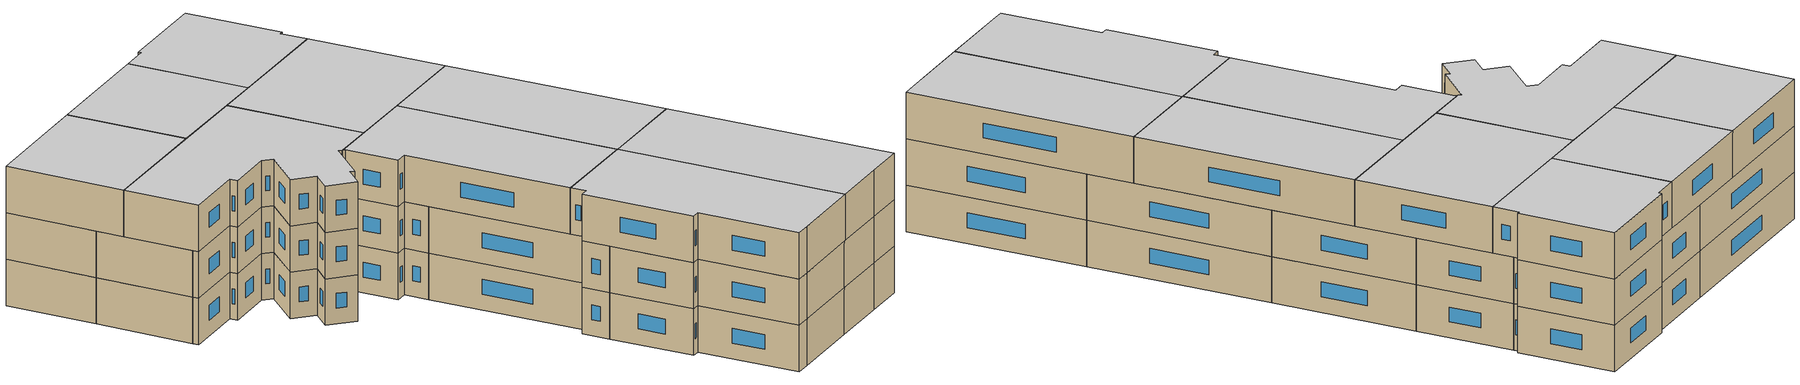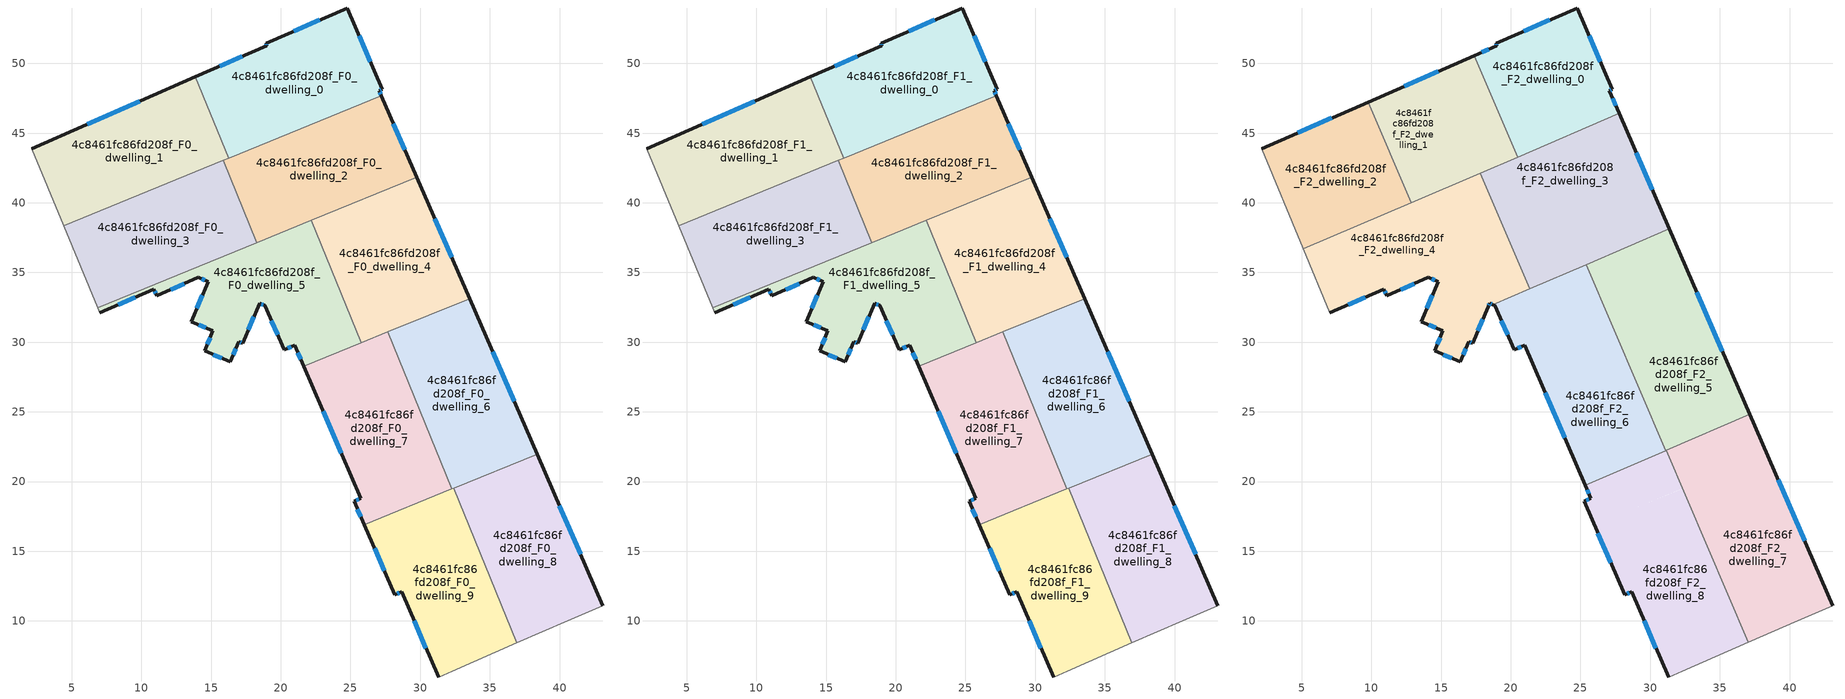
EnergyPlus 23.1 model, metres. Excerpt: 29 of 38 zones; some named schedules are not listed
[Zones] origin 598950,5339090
4c8461fc86fd208f_F0_dwelling_0
 floor ground (EU_floor_Construction): 24.77,53.98 27.29,48.13 27.06,48.05 27.22,47.67 16.25,43.2 13.87,49.03 18.99,51.27 18.94,51.46 z0
 wall outside (EU_wall_Construction): 27.22,47.67 27.06,48.05 27.29,48.13 24.77,53.98 18.94,51.46 18.99,51.27 13.87,49.03 z0:3
 wall to 4c8461fc86fd208f_F0_dwelling_1 (EU_wall_Construction): 13.87,49.03 16.25,43.2 z0:3
 wall to 4c8461fc86fd208f_F0_dwelling_2 (EU_wall_Construction): 16.25,43.2 27.22,47.67 z0:3
 window (EU_Window_Construction): 26.43,50.12 25.63,51.99 / 27.14,48.08 27.21,48.1 / 27.17,47.8 27.12,47.92 / 17.25,50.51 15.61,49.79 / 18.96,51.39 18.97,51.33 / 22.79,53.12 20.92,52.31 z1.02:1.98
4c8461fc86fd208f_F0_dwelling_1
 floor ground (EU_floor_Construction): 13.87,49.03 16.25,43.2 4.42,38.37 2.12,43.89 z0
 wall outside (EU_wall_Construction): 13.87,49.03 2.12,43.89 z0:3
 wall adiabatic (EU_wall_Construction): 2.12,43.89 4.42,38.37 z0:3
 wall to 4c8461fc86fd208f_F0_dwelling_3 (EU_wall_Construction): 4.42,38.37 15.86,43.04 z0:3
 wall to 4c8461fc86fd208f_F0_dwelling_2 (EU_wall_Construction): 15.86,43.04 16.25,43.2 z0:3
 window (EU_Window_Construction): 9.88,47.28 6.12,45.64 z1.02:1.98
4c8461fc86fd208f_F0_dwelling_2
 floor ground (EU_floor_Construction): 27.22,47.67 29.76,41.83 18.27,37.14 15.86,43.04 z0
 wall outside (EU_wall_Construction): 29.76,41.83 27.22,47.67 z0:3
 wall to 4c8461fc86fd208f_F0_dwelling_3 (EU_wall_Construction): 15.86,43.04 18.27,37.14 z0:3
 wall to 4c8461fc86fd208f_F0_dwelling_4 (EU_wall_Construction): 22.19,38.74 29.76,41.83 z0:3
 wall to 4c8461fc86fd208f_F0_dwelling_5 (EU_wall_Construction): 18.27,37.14 22.19,38.74 z0:3
 window (EU_Window_Construction): 28.9,43.82 28.09,45.69 z1.02:1.98
4c8461fc86fd208f_F0_dwelling_3
 floor ground (EU_floor_Construction): 15.86,43.04 18.27,37.14 6.86,32.48 4.42,38.37 z0
 wall adiabatic (EU_wall_Construction): 4.42,38.37 6.86,32.48 z0:3
 wall to 4c8461fc86fd208f_F0_dwelling_5 (EU_wall_Construction): 6.86,32.48 18.27,37.14 z0:3
4c8461fc86fd208f_F0_dwelling_4
 floor ground (EU_floor_Construction): 29.76,41.83 33.55,33.12 25.78,29.95 22.19,38.74 z0
 wall outside (EU_wall_Construction): 33.55,33.12 29.76,41.83 z0:3
 wall to 4c8461fc86fd208f_F0_dwelling_5 (EU_wall_Construction): 22.19,38.74 25.78,29.95 z0:3
 wall to 4c8461fc86fd208f_F0_dwelling_6 (EU_wall_Construction): 27.68,30.73 33.55,33.12 z0:3
 wall to 4c8461fc86fd208f_F0_dwelling_7 (EU_wall_Construction): 25.78,29.95 27.68,30.73 z0:3
 window (EU_Window_Construction): 32.26,36.09 31.05,38.87 z1.02:1.98
4c8461fc86fd208f_F0_dwelling_5
 floor ground (EU_floor_Construction): 22.19,38.74 25.78,29.95 21.64,28.27 20.99,29.76 20.25,29.44 18.86,32.64 18.48,32.79 17.27,29.91 16.99,30.03 16.38,28.59 14.53,29.38 15.13,30.8 13.57,31.47 14.78,34.35 14.08,34.64 11.09,33.33 10.88,33.81 7.01,32.12 6.86,32.48 z0
 wall outside (EU_wall_Construction): 7.01,32.12 10.88,33.81 11.09,33.33 14.08,34.64 14.78,34.35 13.57,31.47 15.13,30.8 14.53,29.38 16.38,28.59 16.99,30.03 17.27,29.91 18.48,32.79 18.86,32.64 20.25,29.44 20.99,29.76 21.64,28.27 z0:3
 wall adiabatic (EU_wall_Construction): 6.86,32.48 7.01,32.12 z0:3
 wall to 4c8461fc86fd208f_F0_dwelling_7 (EU_wall_Construction): 21.64,28.27 25.78,29.95 z0:3
 window (EU_Window_Construction): 17.68,30.89 18.07,31.81 / 17.08,29.99 17.17,29.95 / 16.59,29.08 16.78,29.54 / 15.16,29.11 15.75,28.86 / 14.93,30.32 14.73,29.87 / 14.1,31.24 14.6,31.03 / 14.37,33.37 13.98,32.45 / 14.32,34.54 14.54,34.45 / 12.11,33.78 13.06,34.2 / 10.95,33.65 11.02,33.49 / 8.33,32.69 9.56,33.23 / 21.21,29.26 21.42,28.78 / 20.5,29.55 20.74,29.66 / 19.33,31.55 19.78,30.53 / 18.61,32.74 18.73,32.69 z1.02:1.98
4c8461fc86fd208f_F0_dwelling_6
 floor ground (EU_floor_Construction): 33.55,33.12 38.39,21.98 32.27,19.48 27.68,30.73 z0
 wall outside (EU_wall_Construction): 38.39,21.98 33.55,33.12 z0:3
 wall to 4c8461fc86fd208f_F0_dwelling_7 (EU_wall_Construction): 27.68,30.73 32.27,19.48 z0:3
 wall to 4c8461fc86fd208f_F0_dwelling_8 (EU_wall_Construction): 32.41,19.54 38.39,21.98 z0:3
 wall to 4c8461fc86fd208f_F0_dwelling_9 (EU_wall_Construction): 32.27,19.48 32.41,19.54 z0:3
 window (EU_Window_Construction): 36.74,25.77 35.19,29.33 z1.02:1.98
4c8461fc86fd208f_F0_dwelling_7
 floor ground (EU_floor_Construction): 27.68,30.73 32.27,19.48 25.98,16.91 25.26,18.59 25.75,18.81 21.64,28.27 z0
 wall outside (EU_wall_Construction): 21.64,28.27 25.75,18.81 25.26,18.59 25.98,16.91 z0:3
 wall to 4c8461fc86fd208f_F0_dwelling_9 (EU_wall_Construction): 25.98,16.91 32.27,19.48 z0:3
 window (EU_Window_Construction): 25.5,18.02 25.74,17.48 / 25.58,18.73 25.42,18.66 / 23.04,25.05 24.35,22.03 z1.02:1.98
4c8461fc86fd208f_F0_dwelling_8
 floor ground (EU_floor_Construction): 38.39,21.98 43.11,11.1 40.6,10.02 36.94,8.42 32.41,19.54 z0
 wall outside (EU_wall_Construction): 43.11,11.1 38.39,21.98 z0:3
 wall adiabatic (EU_wall_Construction): 36.94,8.42 40.6,10.02 43.11,11.1 z0:3
 wall to 4c8461fc86fd208f_F0_dwelling_9 (EU_wall_Construction): 32.41,19.54 36.94,8.42 z0:3
 window (EU_Window_Construction): 41.51,14.8 40,18.28 z1.02:1.98
4c8461fc86fd208f_F0_dwelling_9
 floor ground (EU_floor_Construction): 32.41,19.54 36.94,8.42 32.3,6.39 31.32,5.98 28.67,12.09 28.17,11.87 25.98,16.91 z0
 wall outside (EU_wall_Construction): 25.98,16.91 28.17,11.87 28.67,12.09 31.32,5.98 z0:3
 wall adiabatic (EU_wall_Construction): 31.32,5.98 32.3,6.39 36.94,8.42 z0:3
 window (EU_Window_Construction): 26.73,15.2 27.43,13.59 / 29.57,10.01 30.42,8.06 / 28.34,11.95 28.5,12.02 z1.02:1.98
4c8461fc86fd208f_F1_dwelling_0
 floor to 4c8461fc86fd208f_F0_dwelling_0 (EU_floor_Construction): 24.77,53.98 27.29,48.13 27.06,48.05 27.22,47.67 16.25,43.2 13.87,49.03 18.99,51.27 18.94,51.46 z3
 wall outside (EU_wall_Construction): 27.22,47.67 27.06,48.05 27.29,48.13 24.77,53.98 18.94,51.46 18.99,51.27 13.87,49.03 z3:6
 wall to 4c8461fc86fd208f_F1_dwelling_1 (EU_wall_Construction): 13.87,49.03 16.25,43.2 z3:6
 wall to 4c8461fc86fd208f_F1_dwelling_2 (EU_wall_Construction): 16.25,43.2 27.22,47.67 z3:6
 window (EU_Window_Construction): 26.43,50.12 25.63,51.99 / 27.14,48.08 27.21,48.1 / 27.17,47.8 27.12,47.92 / 17.25,50.51 15.61,49.79 / 18.96,51.39 18.97,51.33 / 22.79,53.12 20.92,52.31 z4.02:4.98
4c8461fc86fd208f_F1_dwelling_1
 floor to 4c8461fc86fd208f_F0_dwelling_1 (EU_floor_Construction): 13.87,49.03 16.25,43.2 4.42,38.37 2.12,43.89 z3
 wall outside (EU_wall_Construction): 13.87,49.03 2.12,43.89 z3:6
 wall adiabatic (EU_wall_Construction): 2.12,43.89 4.42,38.37 z3:6
 wall to 4c8461fc86fd208f_F1_dwelling_3 (EU_wall_Construction): 4.42,38.37 15.86,43.04 z3:6
 wall to 4c8461fc86fd208f_F1_dwelling_2 (EU_wall_Construction): 15.86,43.04 16.25,43.2 z3:6
 window (EU_Window_Construction): 9.88,47.28 6.12,45.64 z4.02:4.98
 ceiling adiabatic (EU_roof_Construction): 12.2,41.54 9.76,47.23 2.12,43.89 4.42,38.37 z6
4c8461fc86fd208f_F1_dwelling_2
 floor to 4c8461fc86fd208f_F0_dwelling_2 (EU_floor_Construction): 27.22,47.67 29.76,41.83 18.27,37.14 15.86,43.04 z3
 wall outside (EU_wall_Construction): 29.76,41.83 27.22,47.67 z3:6
 wall to 4c8461fc86fd208f_F1_dwelling_3 (EU_wall_Construction): 15.86,43.04 18.27,37.14 z3:6
 wall to 4c8461fc86fd208f_F1_dwelling_4 (EU_wall_Construction): 22.19,38.74 29.76,41.83 z3:6
 wall to 4c8461fc86fd208f_F1_dwelling_5 (EU_wall_Construction): 18.27,37.14 22.19,38.74 z3:6
 window (EU_Window_Construction): 28.9,43.82 28.09,45.69 z4.02:4.98
4c8461fc86fd208f_F1_dwelling_3
 floor to 4c8461fc86fd208f_F0_dwelling_3 (EU_floor_Construction): 15.86,43.04 18.27,37.14 6.86,32.48 4.42,38.37 z3
 wall adiabatic (EU_wall_Construction): 4.42,38.37 6.86,32.48 z3:6
 wall to 4c8461fc86fd208f_F1_dwelling_5 (EU_wall_Construction): 6.86,32.48 18.27,37.14 z3:6
 ceiling adiabatic (EU_roof_Construction): 12.85,40.01 12.2,41.54 4.42,38.37 5.11,36.69 z6
4c8461fc86fd208f_F1_dwelling_4
 floor to 4c8461fc86fd208f_F0_dwelling_4 (EU_floor_Construction): 29.76,41.83 33.55,33.12 25.78,29.95 22.19,38.74 z3
 wall outside (EU_wall_Construction): 33.55,33.12 29.76,41.83 z3:6
 wall to 4c8461fc86fd208f_F1_dwelling_5 (EU_wall_Construction): 22.19,38.74 25.78,29.95 z3:6
 wall to 4c8461fc86fd208f_F1_dwelling_6 (EU_wall_Construction): 27.68,30.73 33.55,33.12 z3:6
 wall to 4c8461fc86fd208f_F1_dwelling_7 (EU_wall_Construction): 25.78,29.95 27.68,30.73 z3:6
 window (EU_Window_Construction): 32.26,36.09 31.05,38.87 z4.02:4.98
4c8461fc86fd208f_F1_dwelling_5
 floor to 4c8461fc86fd208f_F0_dwelling_5 (EU_floor_Construction): 22.19,38.74 25.78,29.95 21.64,28.27 20.99,29.76 20.25,29.44 18.86,32.64 18.48,32.79 17.27,29.91 16.99,30.03 16.38,28.59 14.53,29.38 15.13,30.8 13.57,31.47 14.78,34.35 14.08,34.64 11.09,33.33 10.88,33.81 7.01,32.12 6.86,32.48 z3
 wall outside (EU_wall_Construction): 7.01,32.12 10.88,33.81 11.09,33.33 14.08,34.64 14.78,34.35 13.57,31.47 15.13,30.8 14.53,29.38 16.38,28.59 16.99,30.03 17.27,29.91 18.48,32.79 18.86,32.64 20.25,29.44 20.99,29.76 21.64,28.27 z3:6
 wall adiabatic (EU_wall_Construction): 6.86,32.48 7.01,32.12 z3:6
 wall to 4c8461fc86fd208f_F1_dwelling_7 (EU_wall_Construction): 21.64,28.27 25.78,29.95 z3:6
 window (EU_Window_Construction): 17.68,30.89 18.07,31.81 / 17.08,29.99 17.17,29.95 / 16.59,29.08 16.78,29.54 / 15.16,29.11 15.75,28.86 / 14.93,30.32 14.73,29.87 / 14.1,31.24 14.6,31.03 / 14.37,33.37 13.98,32.45 / 14.32,34.54 14.54,34.45 / 12.11,33.78 13.06,34.2 / 10.95,33.65 11.02,33.49 / 8.33,32.69 9.56,33.23 / 21.21,29.26 21.42,28.78 / 20.5,29.55 20.74,29.66 / 19.33,31.55 19.78,30.53 / 18.61,32.74 18.73,32.69 z4.02:4.98
4c8461fc86fd208f_F1_dwelling_6
 floor to 4c8461fc86fd208f_F0_dwelling_6 (EU_floor_Construction): 33.55,33.12 38.39,21.98 32.27,19.48 27.68,30.73 z3
 wall outside (EU_wall_Construction): 38.39,21.98 33.55,33.12 z3:6
 wall to 4c8461fc86fd208f_F1_dwelling_7 (EU_wall_Construction): 27.68,30.73 32.27,19.48 z3:6
 wall to 4c8461fc86fd208f_F1_dwelling_8 (EU_wall_Construction): 32.41,19.54 38.39,21.98 z3:6
 wall to 4c8461fc86fd208f_F1_dwelling_9 (EU_wall_Construction): 32.27,19.48 32.41,19.54 z3:6
 window (EU_Window_Construction): 36.74,25.77 35.19,29.33 z4.02:4.98
4c8461fc86fd208f_F1_dwelling_7
 floor to 4c8461fc86fd208f_F0_dwelling_7 (EU_floor_Construction): 27.68,30.73 32.27,19.48 25.98,16.91 25.26,18.59 25.75,18.81 21.64,28.27 z3
 wall outside (EU_wall_Construction): 21.64,28.27 25.75,18.81 25.26,18.59 25.98,16.91 z3:6
 wall to 4c8461fc86fd208f_F1_dwelling_9 (EU_wall_Construction): 25.98,16.91 32.27,19.48 z3:6
 window (EU_Window_Construction): 25.5,18.02 25.74,17.48 / 25.58,18.73 25.42,18.66 / 23.04,25.05 24.35,22.03 z4.02:4.98
4c8461fc86fd208f_F1_dwelling_8
 floor to 4c8461fc86fd208f_F0_dwelling_8 (EU_floor_Construction): 38.39,21.98 43.11,11.1 40.6,10.02 36.94,8.42 32.41,19.54 z3
 wall outside (EU_wall_Construction): 43.11,11.1 38.39,21.98 z3:6
 wall adiabatic (EU_wall_Construction): 36.94,8.42 40.6,10.02 43.11,11.1 z3:6
 wall to 4c8461fc86fd208f_F1_dwelling_9 (EU_wall_Construction): 32.41,19.54 36.94,8.42 z3:6
 window (EU_Window_Construction): 41.51,14.8 40,18.28 z4.02:4.98
4c8461fc86fd208f_F1_dwelling_9
 floor to 4c8461fc86fd208f_F0_dwelling_9 (EU_floor_Construction): 32.41,19.54 36.94,8.42 32.3,6.39 31.32,5.98 28.67,12.09 28.17,11.87 25.98,16.91 z3
 wall outside (EU_wall_Construction): 25.98,16.91 28.17,11.87 28.67,12.09 31.32,5.98 z3:6
 wall adiabatic (EU_wall_Construction): 31.32,5.98 32.3,6.39 36.94,8.42 z3:6
 window (EU_Window_Construction): 26.73,15.2 27.43,13.59 / 29.57,10.01 30.42,8.06 / 28.34,11.95 28.5,12.02 z4.02:4.98
4c8461fc86fd208f_F2_dwelling_0
 floor to 4c8461fc86fd208f_F1_dwelling_0 (EU_floor_Construction): 24.77,53.98 27.29,48.13 27.06,48.05 27.22,47.67 19.89,44.68 17.37,50.56 18.99,51.27 18.94,51.46 z6
 floor to 4c8461fc86fd208f_F1_dwelling_2 (EU_floor_Construction): 27.22,47.67 27.77,46.41 20.49,43.29 19.89,44.68 z6
 wall outside (EU_wall_Construction): 27.77,46.41 27.06,48.05 27.29,48.13 24.77,53.98 18.94,51.46 18.99,51.27 17.37,50.56 z6:9
 wall to 4c8461fc86fd208f_F2_dwelling_1 (EU_wall_Construction): 17.37,50.56 20.49,43.29 z6:9
 wall to 4c8461fc86fd208f_F2_dwelling_3 (EU_wall_Construction): 20.49,43.29 27.77,46.41 z6:9
 window (EU_Window_Construction): 26.43,50.12 25.63,51.99 / 27.14,48.08 27.21,48.1 / 27.53,46.97 27.3,47.49 / 18.44,51.03 17.92,50.8 / 18.96,51.39 18.97,51.33 / 22.79,53.12 20.92,52.31 z7.02:7.98
 ceiling to 4c8461fc86fd208f_F3_dwelling_0 (EU_floor_Construction): 27.77,46.41 27.06,48.05 27.29,48.13 24.77,53.98 18.94,51.46 18.99,51.27 17.37,50.56 20.49,43.29 z9
4c8461fc86fd208f_F2_dwelling_1
 floor to 4c8461fc86fd208f_F1_dwelling_2 (EU_floor_Construction): 19.89,44.68 20.49,43.29 16.46,41.56 15.86,43.04 z6
 floor to 4c8461fc86fd208f_F1_dwelling_0 (EU_floor_Construction): 17.37,50.56 19.89,44.68 16.25,43.2 13.87,49.03 z6
 floor to 4c8461fc86fd208f_F1_dwelling_1 (EU_floor_Construction): 13.87,49.03 16.25,43.2 12.2,41.54 9.76,47.23 z6
 floor to 4c8461fc86fd208f_F1_dwelling_3 (EU_floor_Construction): 15.86,43.04 16.46,41.56 12.85,40.01 12.2,41.54 z6
 wall outside (EU_wall_Construction): 17.37,50.56 9.76,47.23 z6:9
 wall to 4c8461fc86fd208f_F2_dwelling_2 (EU_wall_Construction): 9.76,47.23 12.85,40.01 z6:9
 wall to 4c8461fc86fd208f_F2_dwelling_4 (EU_wall_Construction): 12.85,40.01 17.8,42.13 z6:9
 wall to 4c8461fc86fd208f_F2_dwelling_3 (EU_wall_Construction): 17.8,42.13 20.49,43.29 z6:9
 window (EU_Window_Construction): 14.78,49.43 12.35,48.36 z7.02:7.98
 ceiling to 4c8461fc86fd208f_F3_dwelling_1 (EU_floor_Construction): 20.49,43.29 17.37,50.56 9.76,47.23 12.85,40.01 z9
4c8461fc86fd208f_F2_dwelling_2
 floor adiabatic (EU_floor_Construction): 9.76,47.23 12.85,40.01 5.11,36.69 2.12,43.89 z6
 wall outside (EU_wall_Construction): 9.76,47.23 2.12,43.89 z6:9
 wall adiabatic (EU_wall_Construction): 2.12,43.89 5.11,36.69 z6:9
 wall to 4c8461fc86fd208f_F2_dwelling_4 (EU_wall_Construction): 5.11,36.69 12.85,40.01 z6:9
 window (EU_Window_Construction): 7.16,46.09 4.72,45.02 z7.02:7.98
 ceiling to 4c8461fc86fd208f_F3_dwelling_2 (EU_floor_Construction): 12.85,40.01 9.76,47.23 2.12,43.89 5.11,36.69 z9
4c8461fc86fd208f_F2_dwelling_3
 floor to 4c8461fc86fd208f_F1_dwelling_4 (EU_floor_Construction): 29.76,41.83 31.37,38.12 23.77,34.87 22.19,38.74 z6
 floor to 4c8461fc86fd208f_F1_dwelling_2 (EU_floor_Construction): 27.77,46.41 29.76,41.83 19.69,37.72 17.8,42.13 z6
 floor to 4c8461fc86fd208f_F1_dwelling_5 (EU_floor_Construction): 22.19,38.74 23.77,34.87 21.35,33.83 19.69,37.72 z6
 wall outside (EU_wall_Construction): 31.37,38.12 27.77,46.41 z6:9
 wall to 4c8461fc86fd208f_F2_dwelling_4 (EU_wall_Construction): 17.8,42.13 21.35,33.83 z6:9
 wall to 4c8461fc86fd208f_F2_dwelling_5 (EU_wall_Construction): 25.41,35.57 31.37,38.12 z6:9
 wall to 4c8461fc86fd208f_F2_dwelling_6 (EU_wall_Construction): 21.36,33.83 25.41,35.57 z6:9
 window (EU_Window_Construction): 30.15,40.94 29,43.59 z7.02:7.98
 ceiling to 4c8461fc86fd208f_F3_dwelling_3 (EU_floor_Construction): 31.37,38.12 27.77,46.41 17.8,42.13 21.35,33.83 z9
4c8461fc86fd208f_F2_dwelling_4
 floor to 4c8461fc86fd208f_F1_dwelling_3 (EU_floor_Construction): 16.46,41.56 18.27,37.14 6.86,32.48 5.11,36.69 z6
 floor to 4c8461fc86fd208f_F1_dwelling_5 (EU_floor_Construction): 19.69,37.72 21.35,33.83 18.71,32.7 18.48,32.79 18.38,32.55 17.27,29.91 16.99,30.03 16.38,28.59 14.53,29.38 15.13,30.8 13.57,31.47 14.78,34.35 14.08,34.64 11.09,33.33 10.88,33.81 7.01,32.12 6.86,32.48 z6
 floor to 4c8461fc86fd208f_F1_dwelling_2 (EU_floor_Construction): 17.8,42.13 19.69,37.72 18.27,37.14 16.46,41.56 z6
 wall outside (EU_wall_Construction): 7.01,32.12 10.88,33.81 11.09,33.33 14.08,34.64 14.78,34.35 13.57,31.47 15.13,30.8 14.53,29.38 16.38,28.59 16.99,30.03 17.27,29.91 18.38,32.55 18.48,32.79 18.71,32.7 z6:9
 wall adiabatic (EU_wall_Construction): 5.11,36.69 7.01,32.12 z6:9
 wall to 4c8461fc86fd208f_F2_dwelling_6 (EU_wall_Construction): 18.71,32.7 21.35,33.83 z6:9
 window (EU_Window_Construction): 10.95,33.65 11.02,33.49 / 8.33,32.69 9.56,33.23 / 18.56,32.76 18.63,32.73 / 18.41,32.63 18.44,32.71 / 17.65,30.81 18,31.65 / 17.08,29.99 17.17,29.95 / 16.59,29.08 16.78,29.54 / 15.16,29.11 15.75,28.86 / 14.93,30.32 14.73,29.87 / 14.1,31.24 14.6,31.03 / 14.37,33.37 13.98,32.45 / 14.32,34.54 14.54,34.45 / 12.11,33.78 13.06,34.2 z7.02:7.98
 ceiling to 4c8461fc86fd208f_F3_dwelling_4 (EU_floor_Construction): 17.27,29.91 18.38,32.55 18.48,32.79 18.71,32.7 21.35,33.83 17.8,42.13 5.11,36.69 7.01,32.12 10.88,33.81 11.09,33.33 14.08,34.64 14.78,34.35 13.57,31.47 15.13,30.8 14.53,29.38 16.38,28.59 16.99,30.03 z9
4c8461fc86fd208f_F2_dwelling_5
 floor to 4c8461fc86fd208f_F1_dwelling_6 (EU_floor_Construction): 33.55,33.12 37.16,24.81 31.15,22.24 27.68,30.73 z6
 floor to 4c8461fc86fd208f_F1_dwelling_4 (EU_floor_Construction): 31.37,38.12 33.55,33.12 27.51,30.66 25.41,35.57 z6
 floor to 4c8461fc86fd208f_F1_dwelling_7 (EU_floor_Construction): 27.68,30.73 31.15,22.24 31.12,22.23 27.51,30.66 z6
 wall outside (EU_wall_Construction): 37.16,24.81 31.37,38.12 z6:9
 wall to 4c8461fc86fd208f_F2_dwelling_6 (EU_wall_Construction): 25.41,35.57 31.12,22.23 z6:9
 wall to 4c8461fc86fd208f_F2_dwelling_7 (EU_wall_Construction): 31.15,22.24 37.16,24.81 z6:9
 wall to 4c8461fc86fd208f_F2_dwelling_8 (EU_wall_Construction): 31.12,22.23 31.15,22.24 z6:9
 window (EU_Window_Construction): 35.19,29.34 33.34,33.59 z7.02:7.98
 ceiling to 4c8461fc86fd208f_F3_dwelling_5 (EU_floor_Construction): 37.16,24.81 31.37,38.12 25.41,35.57 31.12,22.23 z9
4c8461fc86fd208f_F2_dwelling_6
 floor to 4c8461fc86fd208f_F1_dwelling_5 (EU_floor_Construction): 23.77,34.87 25.78,29.95 21.64,28.27 20.99,29.76 20.25,29.44 18.86,32.64 18.71,32.7 z6
 floor to 4c8461fc86fd208f_F1_dwelling_7 (EU_floor_Construction): 27.51,30.66 31.12,22.23 25.34,19.75 21.64,28.27 z6
 floor to 4c8461fc86fd208f_F1_dwelling_4 (EU_floor_Construction): 25.41,35.57 27.51,30.66 25.78,29.95 23.77,34.87 z6
 wall outside (EU_wall_Construction): 18.71,32.7 18.86,32.64 20.25,29.44 20.99,29.76 25.34,19.75 z6:9
 wall to 4c8461fc86fd208f_F2_dwelling_8 (EU_wall_Construction): 25.34,19.75 31.12,22.23 z6:9
 window (EU_Window_Construction): 22.47,26.36 23.86,23.16 / 20.5,29.55 20.74,29.66 / 19.33,31.55 19.78,30.53 z7.02:7.98
 ceiling to 4c8461fc86fd208f_F3_dwelling_6 (EU_floor_Construction): 31.12,22.23 25.41,35.57 18.71,32.7 18.86,32.64 20.25,29.44 20.99,29.76 25.34,19.75 z9
4c8461fc86fd208f_F2_dwelling_7
 floor to 4c8461fc86fd208f_F1_dwelling_8 (EU_floor_Construction): 38.39,21.98 43.11,11.1 40.6,10.02 37.05,8.47 34.34,14.8 32.41,19.54 z6
 floor to 4c8461fc86fd208f_F1_dwelling_6 (EU_floor_Construction): 37.16,24.81 38.39,21.98 32.33,19.5 31.15,22.24 z6
 floor to 4c8461fc86fd208f_F1_dwelling_9 (EU_floor_Construction): 32.41,19.54 34.34,14.8 32.33,19.5 z6
 wall outside (EU_wall_Construction): 43.11,11.1 37.16,24.81 z6:9
 wall adiabatic (EU_wall_Construction): 37.05,8.47 40.6,10.02 43.11,11.1 z6:9
 wall to 4c8461fc86fd208f_F2_dwelling_8 (EU_wall_Construction): 31.15,22.24 37.05,8.47 z6:9
 window (EU_Window_Construction): 41.09,15.77 39.18,20.15 z7.02:7.98
 ceiling to 4c8461fc86fd208f_F3_dwelling_7 (EU_floor_Construction): 43.11,11.1 37.16,24.81 31.15,22.24 37.05,8.47 40.6,10.02 z9
4c8461fc86fd208f_F2_dwelling_8
 floor to 4c8461fc86fd208f_F1_dwelling_7 (EU_floor_Construction): 31.15,22.24 32.27,19.48 25.98,16.91 25.26,18.59 25.75,18.81 25.34,19.75 z6
 floor to 4c8461fc86fd208f_F1_dwelling_9 (EU_floor_Construction): 32.33,19.5 34.34,14.8 36.94,8.42 32.3,6.39 31.32,5.98 28.67,12.09 28.17,11.87 25.98,16.91 z6
 floor to 4c8461fc86fd208f_F1_dwelling_8 (EU_floor_Construction): 34.34,14.8 37.05,8.47 36.94,8.42 z6
 floor to 4c8461fc86fd208f_F1_dwelling_6 (EU_floor_Construction): 31.25,21.99 32.33,19.5 32.27,19.48 z6
 wall outside (EU_wall_Construction): 25.34,19.75 25.75,18.81 25.26,18.59 28.17,11.87 28.67,12.09 31.32,5.98 z6:9
 wall adiabatic (EU_wall_Construction): 31.32,5.98 32.3,6.39 37.05,8.47 z6:9
 window (EU_Window_Construction): 26.25,16.3 27.18,14.16 / 25.58,18.73 25.42,18.66 / 25.48,19.43 25.61,19.13 / 29.57,10.01 30.42,8.06 / 28.34,11.95 28.5,12.02 z7.02:7.98
 ceiling to 4c8461fc86fd208f_F3_dwelling_8 (EU_floor_Construction): 37.05,8.47 31.15,22.24 25.34,19.75 25.75,18.81 25.26,18.59 28.17,11.87 28.67,12.09 31.32,5.98 32.3,6.39 z9
[Building]
EU S2 Campaign: North Axis=0; Terrain=City; Solar Distribution=FullExterior
[Site:Location]
Vienna: Latitude=48; Longitude=16.5; Time Zone=1; Elevation=183
[SizingPeriod:WeatherFileDays]
AnnualSizingPeriod: Begin Month=1; Begin Day of Month=1; End Month=12; End Day of Month=31; Day of Week for Start Day=Monday; Use Weather File Daylight Saving Period=No; Use Weather File Rain and Snow Indicators=No
[MATERIAL]
EU_InternalMass_Material: Roughness=MediumRough; Thickness=0.1; Conductivity=1; Density=1800; Specific Heat=900; Thermal Absorptance=0.9; Solar Absorptance=0.7; Visible Absorptance=0.7
[MATERIAL:NOMASS] Roughness=MediumRough; Thermal Absorptance=0.9; Solar Absorptance=0.7; Visible Absorptance=0.7
Name | Thermal Resistance
EU_wall_NoMass | 0.942466
EU_roof_NoMass | 0.551687
EU_floor_NoMass | 0.66527
[WINDOWMATERIAL:SIMPLEGLAZINGSYSTEM]
EU_Window_SimpleGlazing: UFactor=2.03367; Solar Heat Gain Coefficient=0.65; Visible Transmittance=0.65
[CONSTRUCTION]
EU_wall_Construction: EU_wall_NoMass
EU_roof_Construction: EU_roof_NoMass
EU_floor_Construction: EU_floor_NoMass
EU_Window_Construction: EU_Window_SimpleGlazing
EU_InternalMass_Construction: EU_InternalMass_Material
[ZONE] Type=1; Multiplier=1; Ceiling Height=autocalculate; Floor Area=autocalculate; Part of Total Floor Area=Yes
Name | Volume
4c8461fc86fd208f_F0_dwelling_0; 4c8461fc86fd208f_F1_dwelling_0 | 235.857
4c8461fc86fd208f_F2_dwelling_0 | 196.526
4c8461fc86fd208f_F0_dwelling_1; 4c8461fc86fd208f_F1_dwelling_1 | 235.83
4c8461fc86fd208f_F2_dwelling_1 | 196.54
4c8461fc86fd208f_F0_dwelling_2; 4c8461fc86fd208f_F1_dwelling_2 | 235.833
4c8461fc86fd208f_F2_dwelling_2 | 196.537
4c8461fc86fd208f_F0_dwelling_3; 4c8461fc86fd208f_F1_dwelling_3 | 235.846
4c8461fc86fd208f_F2_dwelling_3 | 294.797
4c8461fc86fd208f_F0_dwelling_4; 4c8461fc86fd208f_F1_dwelling_4 | 235.852
4c8461fc86fd208f_F2_dwelling_4 | 316.076
4c8461fc86fd208f_F0_dwelling_5; 4c8461fc86fd208f_F1_dwelling_5 | 235.835
4c8461fc86fd208f_F2_dwelling_5 | 284.16
4c8461fc86fd208f_F0_dwelling_6; 4c8461fc86fd208f_F1_dwelling_6 | 235.847
4c8461fc86fd208f_F2_dwelling_6 | 284.205
4c8461fc86fd208f_F0_dwelling_7; 4c8461fc86fd208f_F1_dwelling_7 | 235.834
4c8461fc86fd208f_F2_dwelling_7 | 294.82
4c8461fc86fd208f_F0_dwelling_8; 4c8461fc86fd208f_F1_dwelling_8 | 235.841
4c8461fc86fd208f_F2_dwelling_8 | 294.778
4c8461fc86fd208f_F0_dwelling_9; 4c8461fc86fd208f_F1_dwelling_9 | 235.858
[INTERNALMASS] Construction=EU_InternalMass_Construction
Name | Zone or ZoneList | Surface Area
4c8461fc86fd208f_F0_dwelling_0_EU_InternalMass | 4c8461fc86fd208f_F0_dwelling_0 | 78.6191
4c8461fc86fd208f_F0_dwelling_1_EU_InternalMass | 4c8461fc86fd208f_F0_dwelling_1 | 78.6098
4c8461fc86fd208f_F0_dwelling_2_EU_InternalMass | 4c8461fc86fd208f_F0_dwelling_2 | 78.6107
4c8461fc86fd208f_F0_dwelling_3_EU_InternalMass | 4c8461fc86fd208f_F0_dwelling_3 | 78.6154
4c8461fc86fd208f_F0_dwelling_4_EU_InternalMass | 4c8461fc86fd208f_F0_dwelling_4 | 78.6176
4c8461fc86fd208f_F0_dwelling_5_EU_InternalMass | 4c8461fc86fd208f_F0_dwelling_5 | 78.6113
4c8461fc86fd208f_F0_dwelling_6_EU_InternalMass | 4c8461fc86fd208f_F0_dwelling_6 | 78.6157
4c8461fc86fd208f_F0_dwelling_7_EU_InternalMass | 4c8461fc86fd208f_F0_dwelling_7 | 78.6115
4c8461fc86fd208f_F0_dwelling_8_EU_InternalMass | 4c8461fc86fd208f_F0_dwelling_8 | 78.6134
4c8461fc86fd208f_F0_dwelling_9_EU_InternalMass | 4c8461fc86fd208f_F0_dwelling_9 | 78.619
4c8461fc86fd208f_F1_dwelling_0_EU_InternalMass | 4c8461fc86fd208f_F1_dwelling_0 | 78.6191
4c8461fc86fd208f_F1_dwelling_1_EU_InternalMass | 4c8461fc86fd208f_F1_dwelling_1 | 78.6098
4c8461fc86fd208f_F1_dwelling_2_EU_InternalMass | 4c8461fc86fd208f_F1_dwelling_2 | 78.6107
4c8461fc86fd208f_F1_dwelling_3_EU_InternalMass | 4c8461fc86fd208f_F1_dwelling_3 | 78.6154
4c8461fc86fd208f_F1_dwelling_4_EU_InternalMass | 4c8461fc86fd208f_F1_dwelling_4 | 78.6176
4c8461fc86fd208f_F1_dwelling_5_EU_InternalMass | 4c8461fc86fd208f_F1_dwelling_5 | 78.6113
4c8461fc86fd208f_F1_dwelling_6_EU_InternalMass | 4c8461fc86fd208f_F1_dwelling_6 | 78.6157
4c8461fc86fd208f_F1_dwelling_7_EU_InternalMass | 4c8461fc86fd208f_F1_dwelling_7 | 78.6115
4c8461fc86fd208f_F1_dwelling_8_EU_InternalMass | 4c8461fc86fd208f_F1_dwelling_8 | 78.6134
4c8461fc86fd208f_F1_dwelling_9_EU_InternalMass | 4c8461fc86fd208f_F1_dwelling_9 | 78.619
4c8461fc86fd208f_F2_dwelling_0_EU_InternalMass | 4c8461fc86fd208f_F2_dwelling_0 | 65.5088
4c8461fc86fd208f_F2_dwelling_1_EU_InternalMass | 4c8461fc86fd208f_F2_dwelling_1 | 65.5138
4c8461fc86fd208f_F2_dwelling_2_EU_InternalMass | 4c8461fc86fd208f_F2_dwelling_2 | 65.5119
4c8461fc86fd208f_F2_dwelling_3_EU_InternalMass | 4c8461fc86fd208f_F2_dwelling_3 | 98.2657
4c8461fc86fd208f_F2_dwelling_4_EU_InternalMass | 4c8461fc86fd208f_F2_dwelling_4 | 105.359
4c8461fc86fd208f_F2_dwelling_5_EU_InternalMass | 4c8461fc86fd208f_F2_dwelling_5 | 94.7199
4c8461fc86fd208f_F2_dwelling_6_EU_InternalMass | 4c8461fc86fd208f_F2_dwelling_6 | 94.7345
4c8461fc86fd208f_F2_dwelling_7_EU_InternalMass | 4c8461fc86fd208f_F2_dwelling_7 | 98.2735
4c8461fc86fd208f_F2_dwelling_8_EU_InternalMass | 4c8461fc86fd208f_F2_dwelling_8 | 98.2593
[OTHEREQUIPMENT] Fuel Type=Electricity; Design Level Calculation Method=Watts/Area; Power per Zone Floor Area=1; Fraction Latent=0; Fraction Radiant=0; Fraction Lost=0; Carbon Dioxide Generation Rate=0; EndUse Subcategory=EU_Step8_InternalGains
Name | Zone or ZoneList or Space or SpaceList | Schedule
EU_Step8_InternalGain_4c8461fc86fd208f_F0_dwelling_0_f000 | 4c8461fc86fd208f_F0_dwelling_0 | EU_Step8_GainSchedule_4c8461fc86fd208f_F0_dwelling_0_f000
EU_Step8_InternalGain_4c8461fc86fd208f_F0_dwelling_1_f000 | 4c8461fc86fd208f_F0_dwelling_1 | EU_Step8_GainSchedule_4c8461fc86fd208f_F0_dwelling_1_f000
EU_Step8_InternalGain_4c8461fc86fd208f_F0_dwelling_2_f000 | 4c8461fc86fd208f_F0_dwelling_2 | EU_Step8_GainSchedule_4c8461fc86fd208f_F0_dwelling_2_f000
EU_Step8_InternalGain_4c8461fc86fd208f_F0_dwelling_3_f000 | 4c8461fc86fd208f_F0_dwelling_3 | EU_Step8_GainSchedule_4c8461fc86fd208f_F0_dwelling_3_f000
EU_Step8_InternalGain_4c8461fc86fd208f_F0_dwelling_4_f000 | 4c8461fc86fd208f_F0_dwelling_4 | EU_Step8_GainSchedule_4c8461fc86fd208f_F0_dwelling_4_f000
EU_Step8_InternalGain_4c8461fc86fd208f_F0_dwelling_5_f000 | 4c8461fc86fd208f_F0_dwelling_5 | EU_Step8_GainSchedule_4c8461fc86fd208f_F0_dwelling_5_f000
EU_Step8_InternalGain_4c8461fc86fd208f_F0_dwelling_6_f000 | 4c8461fc86fd208f_F0_dwelling_6 | EU_Step8_GainSchedule_4c8461fc86fd208f_F0_dwelling_6_f000
EU_Step8_InternalGain_4c8461fc86fd208f_F0_dwelling_7_f000 | 4c8461fc86fd208f_F0_dwelling_7 | EU_Step8_GainSchedule_4c8461fc86fd208f_F0_dwelling_7_f000
EU_Step8_InternalGain_4c8461fc86fd208f_F0_dwelling_8_f000 | 4c8461fc86fd208f_F0_dwelling_8 | EU_Step8_GainSchedule_4c8461fc86fd208f_F0_dwelling_8_f000
EU_Step8_InternalGain_4c8461fc86fd208f_F0_dwelling_9_f000 | 4c8461fc86fd208f_F0_dwelling_9 | EU_Step8_GainSchedule_4c8461fc86fd208f_F0_dwelling_9_f000
EU_Step8_InternalGain_4c8461fc86fd208f_F1_dwelling_0_f000 | 4c8461fc86fd208f_F1_dwelling_0 | EU_Step8_GainSchedule_4c8461fc86fd208f_F1_dwelling_0_f000
EU_Step8_InternalGain_4c8461fc86fd208f_F1_dwelling_1_f000 | 4c8461fc86fd208f_F1_dwelling_1 | EU_Step8_GainSchedule_4c8461fc86fd208f_F1_dwelling_1_f000
EU_Step8_InternalGain_4c8461fc86fd208f_F1_dwelling_2_f000 | 4c8461fc86fd208f_F1_dwelling_2 | EU_Step8_GainSchedule_4c8461fc86fd208f_F1_dwelling_2_f000
EU_Step8_InternalGain_4c8461fc86fd208f_F1_dwelling_3_f000 | 4c8461fc86fd208f_F1_dwelling_3 | EU_Step8_GainSchedule_4c8461fc86fd208f_F1_dwelling_3_f000
EU_Step8_InternalGain_4c8461fc86fd208f_F1_dwelling_4_f000 | 4c8461fc86fd208f_F1_dwelling_4 | EU_Step8_GainSchedule_4c8461fc86fd208f_F1_dwelling_4_f000
EU_Step8_InternalGain_4c8461fc86fd208f_F1_dwelling_5_f000 | 4c8461fc86fd208f_F1_dwelling_5 | EU_Step8_GainSchedule_4c8461fc86fd208f_F1_dwelling_5_f000
EU_Step8_InternalGain_4c8461fc86fd208f_F1_dwelling_6_f000 | 4c8461fc86fd208f_F1_dwelling_6 | EU_Step8_GainSchedule_4c8461fc86fd208f_F1_dwelling_6_f000
EU_Step8_InternalGain_4c8461fc86fd208f_F1_dwelling_7_f000 | 4c8461fc86fd208f_F1_dwelling_7 | EU_Step8_GainSchedule_4c8461fc86fd208f_F1_dwelling_7_f000
EU_Step8_InternalGain_4c8461fc86fd208f_F1_dwelling_8_f000 | 4c8461fc86fd208f_F1_dwelling_8 | EU_Step8_GainSchedule_4c8461fc86fd208f_F1_dwelling_8_f000
EU_Step8_InternalGain_4c8461fc86fd208f_F1_dwelling_9_f000 | 4c8461fc86fd208f_F1_dwelling_9 | EU_Step8_GainSchedule_4c8461fc86fd208f_F1_dwelling_9_f000
EU_Step8_InternalGain_4c8461fc86fd208f_F2_dwelling_0_f000 | 4c8461fc86fd208f_F2_dwelling_0 | EU_Step8_GainSchedule_4c8461fc86fd208f_F2_dwelling_0_f000
EU_Step8_InternalGain_4c8461fc86fd208f_F2_dwelling_1_f000 | 4c8461fc86fd208f_F2_dwelling_1 | EU_Step8_GainSchedule_4c8461fc86fd208f_F2_dwelling_1_f000
EU_Step8_InternalGain_4c8461fc86fd208f_F2_dwelling_2_f000 | 4c8461fc86fd208f_F2_dwelling_2 | EU_Step8_GainSchedule_4c8461fc86fd208f_F2_dwelling_2_f000
EU_Step8_InternalGain_4c8461fc86fd208f_F2_dwelling_3_f000 | 4c8461fc86fd208f_F2_dwelling_3 | EU_Step8_GainSchedule_4c8461fc86fd208f_F2_dwelling_3_f000
EU_Step8_InternalGain_4c8461fc86fd208f_F2_dwelling_4_f000 | 4c8461fc86fd208f_F2_dwelling_4 | EU_Step8_GainSchedule_4c8461fc86fd208f_F2_dwelling_4_f000
EU_Step8_InternalGain_4c8461fc86fd208f_F2_dwelling_5_f000 | 4c8461fc86fd208f_F2_dwelling_5 | EU_Step8_GainSchedule_4c8461fc86fd208f_F2_dwelling_5_f000
EU_Step8_InternalGain_4c8461fc86fd208f_F2_dwelling_6_f000 | 4c8461fc86fd208f_F2_dwelling_6 | EU_Step8_GainSchedule_4c8461fc86fd208f_F2_dwelling_6_f000
EU_Step8_InternalGain_4c8461fc86fd208f_F2_dwelling_7_f000 | 4c8461fc86fd208f_F2_dwelling_7 | EU_Step8_GainSchedule_4c8461fc86fd208f_F2_dwelling_7_f000
EU_Step8_InternalGain_4c8461fc86fd208f_F2_dwelling_8_f000 | 4c8461fc86fd208f_F2_dwelling_8 | EU_Step8_GainSchedule_4c8461fc86fd208f_F2_dwelling_8_f000
[ZONEVENTILATION:DESIGNFLOWRATE] Schedule=EU_AlwaysOn; Design Flow Rate Calculation Method=AirChanges/Hour; Air Changes per Hour=0.530523; Ventilation Type=Natural; Fan Pressure Rise=0; Fan Total Efficiency=1; Constant Term Coefficient=1; Temperature Term Coefficient=0; Velocity Term Coefficient=0; Velocity Squared Term Coefficient=0; Minimum Indoor Temperature=-100; Maximum Indoor Temperature=100; Delta Temperature=-100; Minimum Outdoor Temperature=-100; Maximum Outdoor Temperature=100; Maximum Wind Speed=40
Name | Zone or ZoneList or Space or SpaceList
EU_ConstantAir_4c8461fc86fd208f_F0_dwelling_0 | 4c8461fc86fd208f_F0_dwelling_0
EU_ConstantAir_4c8461fc86fd208f_F0_dwelling_1 | 4c8461fc86fd208f_F0_dwelling_1
EU_ConstantAir_4c8461fc86fd208f_F0_dwelling_2 | 4c8461fc86fd208f_F0_dwelling_2
EU_ConstantAir_4c8461fc86fd208f_F0_dwelling_3 | 4c8461fc86fd208f_F0_dwelling_3
EU_ConstantAir_4c8461fc86fd208f_F0_dwelling_4 | 4c8461fc86fd208f_F0_dwelling_4
EU_ConstantAir_4c8461fc86fd208f_F0_dwelling_5 | 4c8461fc86fd208f_F0_dwelling_5
EU_ConstantAir_4c8461fc86fd208f_F0_dwelling_6 | 4c8461fc86fd208f_F0_dwelling_6
EU_ConstantAir_4c8461fc86fd208f_F0_dwelling_7 | 4c8461fc86fd208f_F0_dwelling_7
EU_ConstantAir_4c8461fc86fd208f_F0_dwelling_8 | 4c8461fc86fd208f_F0_dwelling_8
EU_ConstantAir_4c8461fc86fd208f_F0_dwelling_9 | 4c8461fc86fd208f_F0_dwelling_9
EU_ConstantAir_4c8461fc86fd208f_F1_dwelling_0 | 4c8461fc86fd208f_F1_dwelling_0
EU_ConstantAir_4c8461fc86fd208f_F1_dwelling_1 | 4c8461fc86fd208f_F1_dwelling_1
EU_ConstantAir_4c8461fc86fd208f_F1_dwelling_2 | 4c8461fc86fd208f_F1_dwelling_2
EU_ConstantAir_4c8461fc86fd208f_F1_dwelling_3 | 4c8461fc86fd208f_F1_dwelling_3
EU_ConstantAir_4c8461fc86fd208f_F1_dwelling_4 | 4c8461fc86fd208f_F1_dwelling_4
EU_ConstantAir_4c8461fc86fd208f_F1_dwelling_5 | 4c8461fc86fd208f_F1_dwelling_5
EU_ConstantAir_4c8461fc86fd208f_F1_dwelling_6 | 4c8461fc86fd208f_F1_dwelling_6
EU_ConstantAir_4c8461fc86fd208f_F1_dwelling_7 | 4c8461fc86fd208f_F1_dwelling_7
EU_ConstantAir_4c8461fc86fd208f_F1_dwelling_8 | 4c8461fc86fd208f_F1_dwelling_8
EU_ConstantAir_4c8461fc86fd208f_F1_dwelling_9 | 4c8461fc86fd208f_F1_dwelling_9
EU_ConstantAir_4c8461fc86fd208f_F2_dwelling_0 | 4c8461fc86fd208f_F2_dwelling_0
EU_ConstantAir_4c8461fc86fd208f_F2_dwelling_1 | 4c8461fc86fd208f_F2_dwelling_1
EU_ConstantAir_4c8461fc86fd208f_F2_dwelling_2 | 4c8461fc86fd208f_F2_dwelling_2
EU_ConstantAir_4c8461fc86fd208f_F2_dwelling_3 | 4c8461fc86fd208f_F2_dwelling_3
EU_ConstantAir_4c8461fc86fd208f_F2_dwelling_4 | 4c8461fc86fd208f_F2_dwelling_4
EU_ConstantAir_4c8461fc86fd208f_F2_dwelling_5 | 4c8461fc86fd208f_F2_dwelling_5
EU_ConstantAir_4c8461fc86fd208f_F2_dwelling_6 | 4c8461fc86fd208f_F2_dwelling_6
EU_ConstantAir_4c8461fc86fd208f_F2_dwelling_7 | 4c8461fc86fd208f_F2_dwelling_7
EU_ConstantAir_4c8461fc86fd208f_F2_dwelling_8 | 4c8461fc86fd208f_F2_dwelling_8
[HVACTEMPLATE:ZONE:IDEALLOADSAIRSYSTEM] System Availability Schedule=EU_AlwaysOn; Maximum Heating Supply Air Temperature=50; Minimum Cooling Supply Air Temperature=13; Maximum Heating Supply Air Humidity Ratio=0.0156; Minimum Cooling Supply Air Humidity Ratio=0.0077; Heating Limit=NoLimit; Cooling Limit=NoLimit; Heating Availability Schedule=EU_AlwaysOn; Cooling Availability Schedule=EU_CoolingOff; Dehumidification Control Type=ConstantSensibleHeatRatio; Cooling Sensible Heat Ratio=0.7; Dehumidification Setpoint=60; Humidification Control Type=None; Humidification Setpoint=30; Outdoor Air Method=None; Outdoor Air Flow Rate per Person=0.00944; Outdoor Air Flow Rate per Zone Floor Area=0; Outdoor Air Flow Rate per Zone=0; Demand Controlled Ventilation Type=None; Outdoor Air Economizer Type=NoEconomizer; Heat Recovery Type=None; Sensible Heat Recovery Effectiveness=0.7; Latent Heat Recovery Effectiveness=0.65
Name | Template Thermostat
4c8461fc86fd208f_F0_dwelling_0 | EU_HeatOnly_4c8461fc86fd208f_F0_dwelling_0
4c8461fc86fd208f_F0_dwelling_1 | EU_HeatOnly_4c8461fc86fd208f_F0_dwelling_1
4c8461fc86fd208f_F0_dwelling_2 | EU_HeatOnly_4c8461fc86fd208f_F0_dwelling_2
4c8461fc86fd208f_F0_dwelling_3 | EU_HeatOnly_4c8461fc86fd208f_F0_dwelling_3
4c8461fc86fd208f_F0_dwelling_4 | EU_HeatOnly_4c8461fc86fd208f_F0_dwelling_4
4c8461fc86fd208f_F0_dwelling_5 | EU_HeatOnly_4c8461fc86fd208f_F0_dwelling_5
4c8461fc86fd208f_F0_dwelling_6 | EU_HeatOnly_4c8461fc86fd208f_F0_dwelling_6
4c8461fc86fd208f_F0_dwelling_7 | EU_HeatOnly_4c8461fc86fd208f_F0_dwelling_7
4c8461fc86fd208f_F0_dwelling_8 | EU_HeatOnly_4c8461fc86fd208f_F0_dwelling_8
4c8461fc86fd208f_F0_dwelling_9 | EU_HeatOnly_4c8461fc86fd208f_F0_dwelling_9
4c8461fc86fd208f_F1_dwelling_0 | EU_HeatOnly_4c8461fc86fd208f_F1_dwelling_0
4c8461fc86fd208f_F1_dwelling_1 | EU_HeatOnly_4c8461fc86fd208f_F1_dwelling_1
4c8461fc86fd208f_F1_dwelling_2 | EU_HeatOnly_4c8461fc86fd208f_F1_dwelling_2
4c8461fc86fd208f_F1_dwelling_3 | EU_HeatOnly_4c8461fc86fd208f_F1_dwelling_3
4c8461fc86fd208f_F1_dwelling_4 | EU_HeatOnly_4c8461fc86fd208f_F1_dwelling_4
4c8461fc86fd208f_F1_dwelling_5 | EU_HeatOnly_4c8461fc86fd208f_F1_dwelling_5
4c8461fc86fd208f_F1_dwelling_6 | EU_HeatOnly_4c8461fc86fd208f_F1_dwelling_6
4c8461fc86fd208f_F1_dwelling_7 | EU_HeatOnly_4c8461fc86fd208f_F1_dwelling_7
4c8461fc86fd208f_F1_dwelling_8 | EU_HeatOnly_4c8461fc86fd208f_F1_dwelling_8
4c8461fc86fd208f_F1_dwelling_9 | EU_HeatOnly_4c8461fc86fd208f_F1_dwelling_9
4c8461fc86fd208f_F2_dwelling_0 | EU_HeatOnly_4c8461fc86fd208f_F2_dwelling_0
4c8461fc86fd208f_F2_dwelling_1 | EU_HeatOnly_4c8461fc86fd208f_F2_dwelling_1
4c8461fc86fd208f_F2_dwelling_2 | EU_HeatOnly_4c8461fc86fd208f_F2_dwelling_2
4c8461fc86fd208f_F2_dwelling_3 | EU_HeatOnly_4c8461fc86fd208f_F2_dwelling_3
4c8461fc86fd208f_F2_dwelling_4 | EU_HeatOnly_4c8461fc86fd208f_F2_dwelling_4
4c8461fc86fd208f_F2_dwelling_5 | EU_HeatOnly_4c8461fc86fd208f_F2_dwelling_5
4c8461fc86fd208f_F2_dwelling_6 | EU_HeatOnly_4c8461fc86fd208f_F2_dwelling_6
4c8461fc86fd208f_F2_dwelling_7 | EU_HeatOnly_4c8461fc86fd208f_F2_dwelling_7
4c8461fc86fd208f_F2_dwelling_8 | EU_HeatOnly_4c8461fc86fd208f_F2_dwelling_8
[SIZING:ZONE] Zone Cooling Design Supply Air Temperature Input Method=SupplyAirTemperature; Zone Cooling Design Supply Air Temperature=13; Zone Heating Design Supply Air Temperature Input Method=SupplyAirTemperature; Zone Heating Design Supply Air Temperature=50; Zone Cooling Design Supply Air Humidity Ratio=0.008; Zone Heating Design Supply Air Humidity Ratio=0.008; Cooling Design Air Flow Method=DesignDay; Cooling Design Air Flow Rate=0; Cooling Minimum Air Flow per Zone Floor Area=0.000762; Cooling Minimum Air Flow=0; Cooling Minimum Air Flow Fraction=0.2; Heating Design Air Flow Method=DesignDay; Heating Design Air Flow Rate=0; Heating Maximum Air Flow per Zone Floor Area=0.002032; Heating Maximum Air Flow=0.141576; Heating Maximum Air Flow Fraction=0.3; Account for Dedicated Outdoor Air System=No; Dedicated Outdoor Air System Control Strategy=NeutralSupplyAir; Dedicated Outdoor Air Low Setpoint Temperature for Design=autosize; Dedicated Outdoor Air High Setpoint Temperature for Design=autosize; Zone Load Sizing Method=Sensible Load Only No Latent Load; Zone Latent Cooling Design Supply Air Humidity Ratio Input Method=HumidityRatioDifference; Zone Cooling Design Supply Air Humidity Ratio Difference=0.005; Zone Latent Heating Design Supply Air Humidity Ratio Input Method=HumidityRatioDifference; Zone Humidification Design Supply Air Humidity Ratio Difference=0.005
4c8461fc86fd208f_F0_dwelling_0; 4c8461fc86fd208f_F0_dwelling_1; 4c8461fc86fd208f_F0_dwelling_2; 4c8461fc86fd208f_F0_dwelling_3; 4c8461fc86fd208f_F0_dwelling_4; 4c8461fc86fd208f_F0_dwelling_5; 4c8461fc86fd208f_F0_dwelling_6; 4c8461fc86fd208f_F0_dwelling_7; 4c8461fc86fd208f_F0_dwelling_8; 4c8461fc86fd208f_F0_dwelling_9; 4c8461fc86fd208f_F1_dwelling_0; 4c8461fc86fd208f_F1_dwelling_1; 4c8461fc86fd208f_F1_dwelling_2; 4c8461fc86fd208f_F1_dwelling_3; 4c8461fc86fd208f_F1_dwelling_4; 4c8461fc86fd208f_F1_dwelling_5; 4c8461fc86fd208f_F1_dwelling_6; 4c8461fc86fd208f_F1_dwelling_7; 4c8461fc86fd208f_F1_dwelling_8; 4c8461fc86fd208f_F1_dwelling_9; 4c8461fc86fd208f_F2_dwelling_0; 4c8461fc86fd208f_F2_dwelling_1; 4c8461fc86fd208f_F2_dwelling_2; 4c8461fc86fd208f_F2_dwelling_3; 4c8461fc86fd208f_F2_dwelling_4; 4c8461fc86fd208f_F2_dwelling_5; 4c8461fc86fd208f_F2_dwelling_6; 4c8461fc86fd208f_F2_dwelling_7; 4c8461fc86fd208f_F2_dwelling_8
[SCHEDULE:FILE] Column Number=1; Rows to Skip at Top=0; Number of Hours of Data=8760; Column Separator=Comma; Interpolate to Timestep=No; Minutes per Item=60; Adjust Schedule for Daylight Savings=Yes
Name | File
EU_Step8_GainSchedule_4c8461fc86fd208f_F0_dwelling_0_f000 | ../../schedules/4c8461fc86fd208f/4c8461fc86fd208f_F0_dwelling_0_f000_gain.csv
EU_Step8_GainSchedule_4c8461fc86fd208f_F0_dwelling_1_f000 | ../../schedules/4c8461fc86fd208f/4c8461fc86fd208f_F0_dwelling_1_f000_gain.csv
EU_Step8_GainSchedule_4c8461fc86fd208f_F0_dwelling_2_f000 | ../../schedules/4c8461fc86fd208f/4c8461fc86fd208f_F0_dwelling_2_f000_gain.csv
EU_Step8_GainSchedule_4c8461fc86fd208f_F0_dwelling_3_f000 | ../../schedules/4c8461fc86fd208f/4c8461fc86fd208f_F0_dwelling_3_f000_gain.csv
EU_Step8_GainSchedule_4c8461fc86fd208f_F0_dwelling_4_f000 | ../../schedules/4c8461fc86fd208f/4c8461fc86fd208f_F0_dwelling_4_f000_gain.csv
EU_Step8_GainSchedule_4c8461fc86fd208f_F0_dwelling_5_f000 | ../../schedules/4c8461fc86fd208f/4c8461fc86fd208f_F0_dwelling_5_f000_gain.csv
EU_Step8_GainSchedule_4c8461fc86fd208f_F0_dwelling_6_f000 | ../../schedules/4c8461fc86fd208f/4c8461fc86fd208f_F0_dwelling_6_f000_gain.csv
EU_Step8_GainSchedule_4c8461fc86fd208f_F0_dwelling_7_f000 | ../../schedules/4c8461fc86fd208f/4c8461fc86fd208f_F0_dwelling_7_f000_gain.csv
EU_Step8_GainSchedule_4c8461fc86fd208f_F0_dwelling_8_f000 | ../../schedules/4c8461fc86fd208f/4c8461fc86fd208f_F0_dwelling_8_f000_gain.csv
EU_Step8_GainSchedule_4c8461fc86fd208f_F0_dwelling_9_f000 | ../../schedules/4c8461fc86fd208f/4c8461fc86fd208f_F0_dwelling_9_f000_gain.csv
EU_Step8_GainSchedule_4c8461fc86fd208f_F1_dwelling_0_f000 | ../../schedules/4c8461fc86fd208f/4c8461fc86fd208f_F1_dwelling_0_f000_gain.csv
EU_Step8_GainSchedule_4c8461fc86fd208f_F1_dwelling_1_f000 | ../../schedules/4c8461fc86fd208f/4c8461fc86fd208f_F1_dwelling_1_f000_gain.csv
EU_Step8_GainSchedule_4c8461fc86fd208f_F1_dwelling_2_f000 | ../../schedules/4c8461fc86fd208f/4c8461fc86fd208f_F1_dwelling_2_f000_gain.csv
EU_Step8_GainSchedule_4c8461fc86fd208f_F1_dwelling_3_f000 | ../../schedules/4c8461fc86fd208f/4c8461fc86fd208f_F1_dwelling_3_f000_gain.csv
EU_Step8_GainSchedule_4c8461fc86fd208f_F1_dwelling_4_f000 | ../../schedules/4c8461fc86fd208f/4c8461fc86fd208f_F1_dwelling_4_f000_gain.csv
EU_Step8_GainSchedule_4c8461fc86fd208f_F1_dwelling_5_f000 | ../../schedules/4c8461fc86fd208f/4c8461fc86fd208f_F1_dwelling_5_f000_gain.csv
EU_Step8_GainSchedule_4c8461fc86fd208f_F1_dwelling_6_f000 | ../../schedules/4c8461fc86fd208f/4c8461fc86fd208f_F1_dwelling_6_f000_gain.csv
EU_Step8_GainSchedule_4c8461fc86fd208f_F1_dwelling_7_f000 | ../../schedules/4c8461fc86fd208f/4c8461fc86fd208f_F1_dwelling_7_f000_gain.csv
EU_Step8_GainSchedule_4c8461fc86fd208f_F1_dwelling_8_f000 | ../../schedules/4c8461fc86fd208f/4c8461fc86fd208f_F1_dwelling_8_f000_gain.csv
EU_Step8_GainSchedule_4c8461fc86fd208f_F1_dwelling_9_f000 | ../../schedules/4c8461fc86fd208f/4c8461fc86fd208f_F1_dwelling_9_f000_gain.csv
EU_Step8_GainSchedule_4c8461fc86fd208f_F2_dwelling_0_f000 | ../../schedules/4c8461fc86fd208f/4c8461fc86fd208f_F2_dwelling_0_f000_gain.csv
EU_Step8_GainSchedule_4c8461fc86fd208f_F2_dwelling_1_f000 | ../../schedules/4c8461fc86fd208f/4c8461fc86fd208f_F2_dwelling_1_f000_gain.csv
EU_Step8_GainSchedule_4c8461fc86fd208f_F2_dwelling_2_f000 | ../../schedules/4c8461fc86fd208f/4c8461fc86fd208f_F2_dwelling_2_f000_gain.csv
EU_Step8_GainSchedule_4c8461fc86fd208f_F2_dwelling_3_f000 | ../../schedules/4c8461fc86fd208f/4c8461fc86fd208f_F2_dwelling_3_f000_gain.csv
EU_Step8_GainSchedule_4c8461fc86fd208f_F2_dwelling_4_f000 | ../../schedules/4c8461fc86fd208f/4c8461fc86fd208f_F2_dwelling_4_f000_gain.csv
EU_Step8_GainSchedule_4c8461fc86fd208f_F2_dwelling_5_f000 | ../../schedules/4c8461fc86fd208f/4c8461fc86fd208f_F2_dwelling_5_f000_gain.csv
EU_Step8_GainSchedule_4c8461fc86fd208f_F2_dwelling_6_f000 | ../../schedules/4c8461fc86fd208f/4c8461fc86fd208f_F2_dwelling_6_f000_gain.csv
EU_Step8_GainSchedule_4c8461fc86fd208f_F2_dwelling_7_f000 | ../../schedules/4c8461fc86fd208f/4c8461fc86fd208f_F2_dwelling_7_f000_gain.csv
EU_Step8_GainSchedule_4c8461fc86fd208f_F2_dwelling_8_f000 | ../../schedules/4c8461fc86fd208f/4c8461fc86fd208f_F2_dwelling_8_f000_gain.csv
